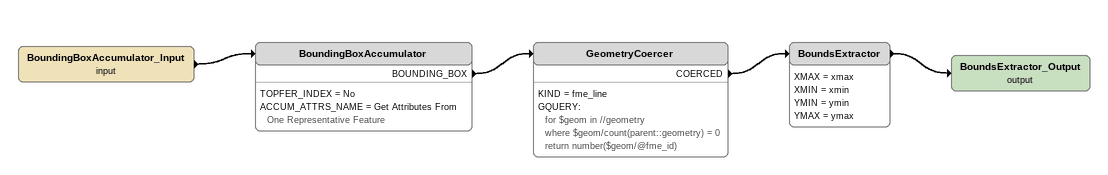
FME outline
BoundingBoxAccumulator_Input (input)
    -> BoundingBoxAccumulator
BoundingBoxAccumulator
    TOPFER_INDEX = No
    ACCUM_ATTRS_NAME = Get Attributes From One Representative Feature
    BOUNDING_BOX -> GeometryCoercer
GeometryCoercer
    KIND = fme_line
    GQUERY:
      for $geom in //geometry
      where $geom/count(parent::geometry) = 0
      return number($geom/@fme_id)
    COERCED -> BoundsExtractor
BoundsExtractor
    XMAX = xmax
    XMIN = xmin
    YMIN = ymin
    YMAX = ymax
    -> BoundsExtractor_Output (output)
BoundsExtractor_Output (output)
